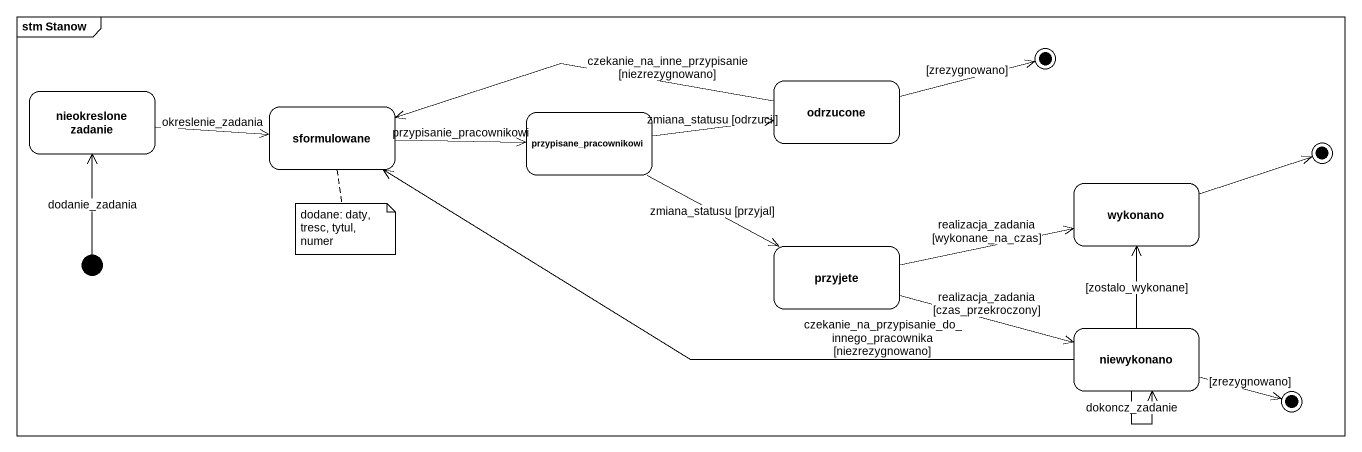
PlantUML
@startuml
mainframe stm Stanow
hide empty description
state final1 <<end>>
state "nieokreslone zadanie" as nieokreslone_zadanie
state sformulowane
state odrzucone
state przypisane_pracownikowi
state final2 <<end>>
state wykonano
state przyjete
state niewykonano
state final3 <<end>>
[*] -up-> nieokreslone_zadanie : dodanie_zadania
nieokreslone_zadanie -right-> sformulowane : okreslenie_zadania
sformulowane -right-> przypisane_pracownikowi : przypisanie_pracownikowi
odrzucone -right-> final1 : [zrezygnowano]
odrzucone -left-> sformulowane : czekanie_na_inne_przypisanie [niezrezygnowano]
przypisane_pracownikowi -right-> odrzucone : zmiana_statusu [odrzucil]
przypisane_pracownikowi -right-> przyjete : zmiana_statusu [przyjal]
wykonano -right-> final2
przyjete -right-> wykonano : realizacja_zadania [wykonane_na_czas]
przyjete -right-> niewykonano : realizacja_zadania [czas_przekroczony]
niewykonano -left-> sformulowane : czekanie_na_przypisanie_do_innego_pracownika [niezrezygnowano]
niewykonano -up-> wykonano : [zostalo_wykonane]
niewykonano --> niewykonano : dokoncz_zadanie
niewykonano -right-> final3 : [zrezygnowano]
note bottom of sformulowane : dodane: daty, tresc, tytul, numer
@enduml
